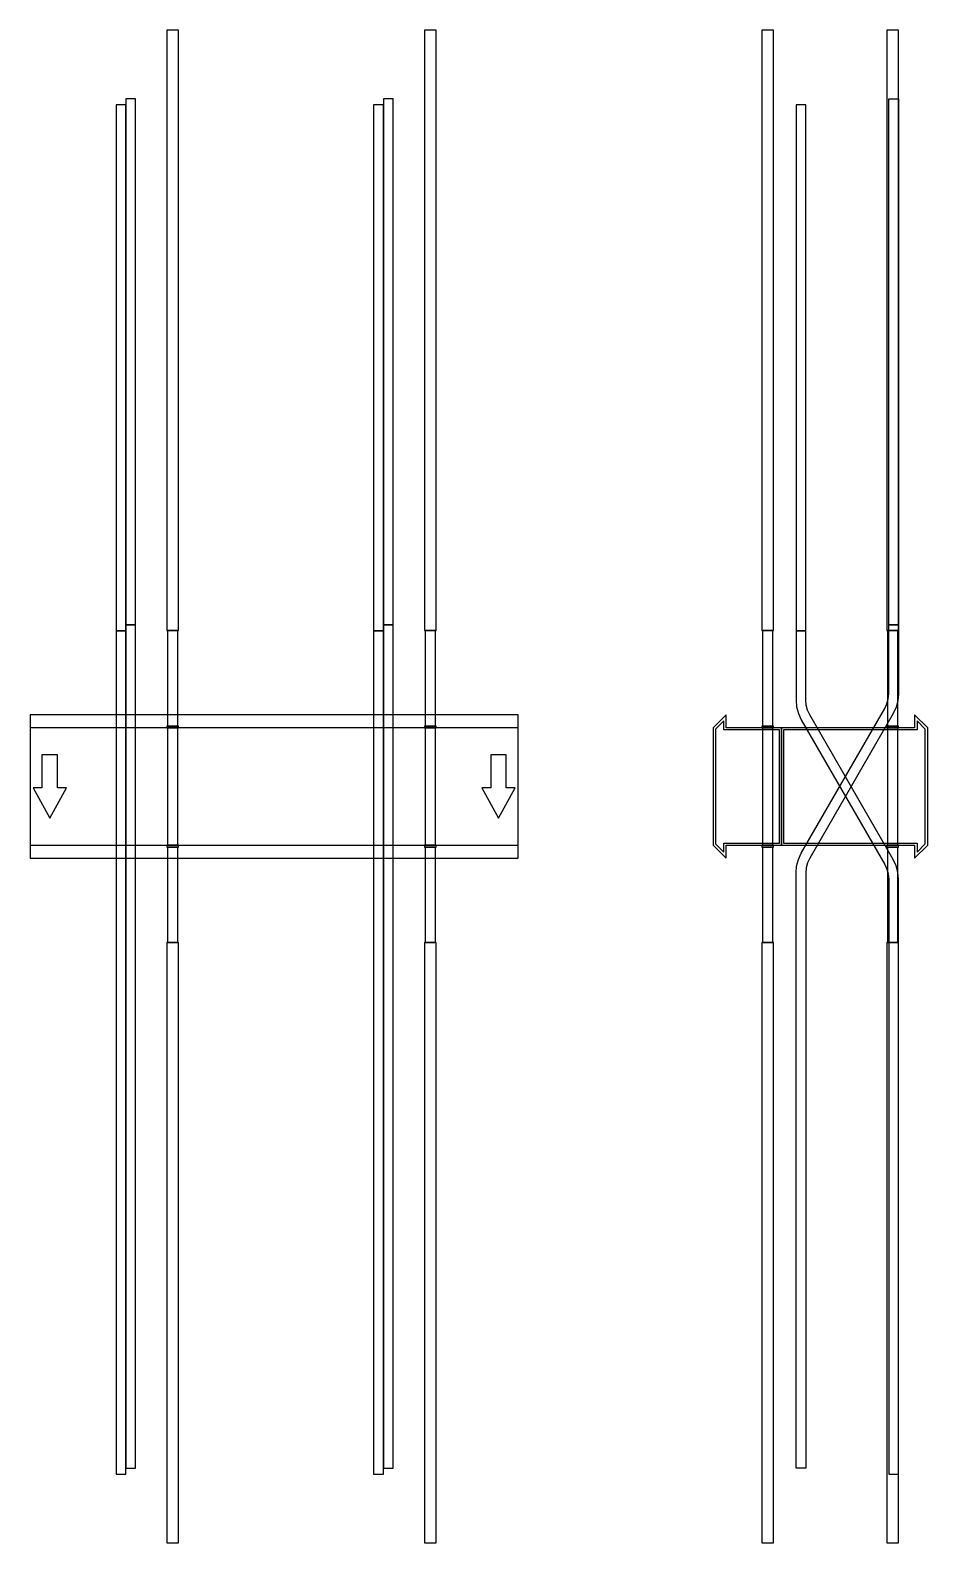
# Model space of a CAD drawing. Extents: x 0 to 920, y -775 to 775.
import ezdxf

# ---------------------------------------------------------------- set-up
doc = ezdxf.new("R2010")
doc.units = 0
doc.layers.add('Halfen', color=7, linetype='CONTINUOUS')

msp = doc.modelspace()

# ---------------------------------------------------------------- linework, layer by layer
at = {"layer": 'Halfen', "color": 7}
for points in [[(152, 160), (152, 775), (140, 775), (140, 160)], [(416, 160), (416, 775), (404, 775), (404, 160)], [(762, 160), (762, 775), (750, 775), (750, 160)], [(890, 160), (890, 775), (878, 775), (878, 160)], [(98, 159.422), (98, 698.422), (88, 698.422), (88, 159.422)], [(108, 165.762), (108, 704.762), (98, 704.762), (98, 165.762)], [(362, 159.422), (362, 698.422), (352, 698.422), (352, 159.422)], [(372, 165.762), (372, 704.762), (362, 704.762), (362, 165.762)], [(795, 159.422), (795, 698.422), (785, 698.422), (785, 159.422)], [(880, 165.762), (880, 704.762), (890, 704.762), (890, 165.762)], [(98, -704.762), (98, 159.422), (88, 159.422), (88, -704.762)], [(108, -698.422), (108, 165.762), (98, 165.762), (98, -698.422)], [(151.25, 62), (151.25, 160), (140.75, 160), (140.75, 62)], [(362, -704.762), (362, 159.422), (352, 159.422), (352, -704.762)], [(372, -698.422), (372, 165.762), (362, 165.762), (362, -698.422)], [(415.25, 62), (415.25, 160), (404.75, 160), (404.75, 62)], [(761.25, 62), (761.25, 160), (750.75, 160), (750.75, 62)], [(785, -698.422), (785, -88.481), (785.608, -81.535), (787.412, -74.8), (790.359, -68.481), (875.981, 79.82), (878.191, 84.56), (879.544, 89.611), (880, 94.82), (880, 165.762), (890, 165.762), (890, 94.82), (889.392, 87.875), (887.588, 81.14), (884.641, 74.82), (799.019, -73.481), (796.809, -78.22), (795.456, -83.271), (795, -88.481), (795, -698.422)], [(890, -704.762), (890, -94.821), (889.392, -87.875), (887.588, -81.14), (884.641, -74.821), (799.019, 73.481), (796.809, 78.22), (795.456, 83.271), (795, 88.481), (795, 159.422), (785, 159.422), (785, 88.481), (785.608, 81.535), (787.412, 74.8), (790.359, 68.481), (875.981, -79.821), (878.191, -84.56), (879.544, -89.611), (880, -94.821), (880, -704.762)], [(889.25, 62), (889.25, 160), (878.75, 160), (878.75, 62)], [(0, -73.5), (500, -73.5), (500, 73.5), (0, 73.5)], [(152, 60), (152, 62), (140, 62), (140, 60)], [(416, 60), (416, 62), (404, 62), (404, 60)], [(770, -60), (770, 60), (713.5, 60), (713.5, 73.5), (700, 60), (700, -60), (713.5, -73.5), (713.5, -60)], [(768, -58), (768, 58), (711, 58), (711, 67.25), (702.5, 58.75), (702.5, -58.75), (711, -67.25), (711, -58)], [(762, 60), (762, 62), (750, 62), (750, 60)], [(920, -60), (920, 60), (906.5, 73.5), (906.5, 60), (770, 60), (770, -60), (906.5, -60), (906.5, -73.5)], [(917.5, -58.75), (917.5, 58.75), (909, 67.25), (909, 58), (772, 58), (772, -58), (909, -58), (909, -67.25)], [(890, 60), (890, 62), (878, 62), (878, 60)], [(0, -60), (500, -60), (500, 60), (0, 60)], [(151.25, -60), (151.25, 60), (140.75, 60), (140.75, -60)], [(415.25, -60), (415.25, 60), (404.75, 60), (404.75, -60)], [(761.25, -60), (761.25, 60), (750.75, 60), (750.75, -60)], [(889.25, -60), (889.25, 60), (878.75, 60), (878.75, -60)], [(20, -32.5), (37, -1.5), (28, -1.5), (28, 32.5), (12, 32.5), (12, -1.5), (3, -1.5)], [(480, -32.5), (497, -1.5), (488, -1.5), (488, 32.5), (472, 32.5), (472, -1.5), (463, -1.5)], [(152, -62), (152, -60), (140, -60), (140, -62)], [(151.25, -160), (151.25, -62), (140.75, -62), (140.75, -160)], [(416, -62), (416, -60), (404, -60), (404, -62)], [(415.25, -160), (415.25, -62), (404.75, -62), (404.75, -160)], [(762, -62), (762, -60), (750, -60), (750, -62)], [(761.25, -160), (761.25, -62), (750.75, -62), (750.75, -160)], [(890, -62), (890, -60), (878, -60), (878, -62)], [(889.25, -160), (889.25, -62), (878.75, -62), (878.75, -160)], [(152, -775), (152, -160), (140, -160), (140, -775)], [(416, -775), (416, -160), (404, -160), (404, -775)], [(762, -775), (762, -160), (750, -160), (750, -775)], [(890, -775), (890, -160), (878, -160), (878, -775)]]:
    msp.add_lwpolyline(points, close=True, dxfattribs=at)

doc.saveas('drawing.dxf')
